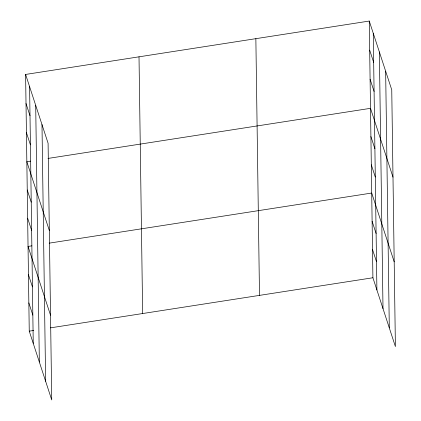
<?xml version="1.0" encoding="UTF-8"?>
<svg xmlns="http://www.w3.org/2000/svg" width="421" height="421" viewBox="0 0 421 421"><rect width="100%" height="100%" fill="white"/><g stroke="black" fill="none" stroke-linecap="round" stroke-linejoin="round"><path stroke-width="0.63" d="M25.602 74.443L48.089 143.24L51.736 399.95L29.249 331.153L25.602 74.443L369.264 21.05L391.751 89.847L395.398 346.557L372.911 277.76L369.264 21.05M30.686 161.127L26.839 161.722L49.325 230.524M47.983 158.438L370.506 108.329L392.993 177.13M31.891 245.843L28.044 246.438L50.531 315.234M49.189 243.154L371.711 193.044L394.198 261.841M29.249 331.153L33.733 330.453M50.394 327.87L372.911 277.76M369.68 50.141L373.669 62.355M370.091 79.237L374.085 91.452M370.906 136.567L374.9 148.781M371.306 164.806L375.3 177.02M372.111 221.283L376.1 233.497M372.511 249.521L376.506 261.736M26.013 103.534L30.007 115.749M26.428 132.631L30.417 144.845M27.244 189.96L31.233 202.175M27.644 218.199L31.633 230.413M28.444 274.676L32.438 286.89M28.849 302.915L32.838 315.129M385.647 71.175L389.299 327.885M379.363 51.936L383.01 308.646M373.259 33.264L376.906 289.974M255.857 38.669L259.504 295.379M139.009 56.824L142.656 313.534M41.984 124.569L45.631 381.279M35.696 105.329L39.342 362.039M29.591 86.658L33.238 343.368"/></g></svg>
